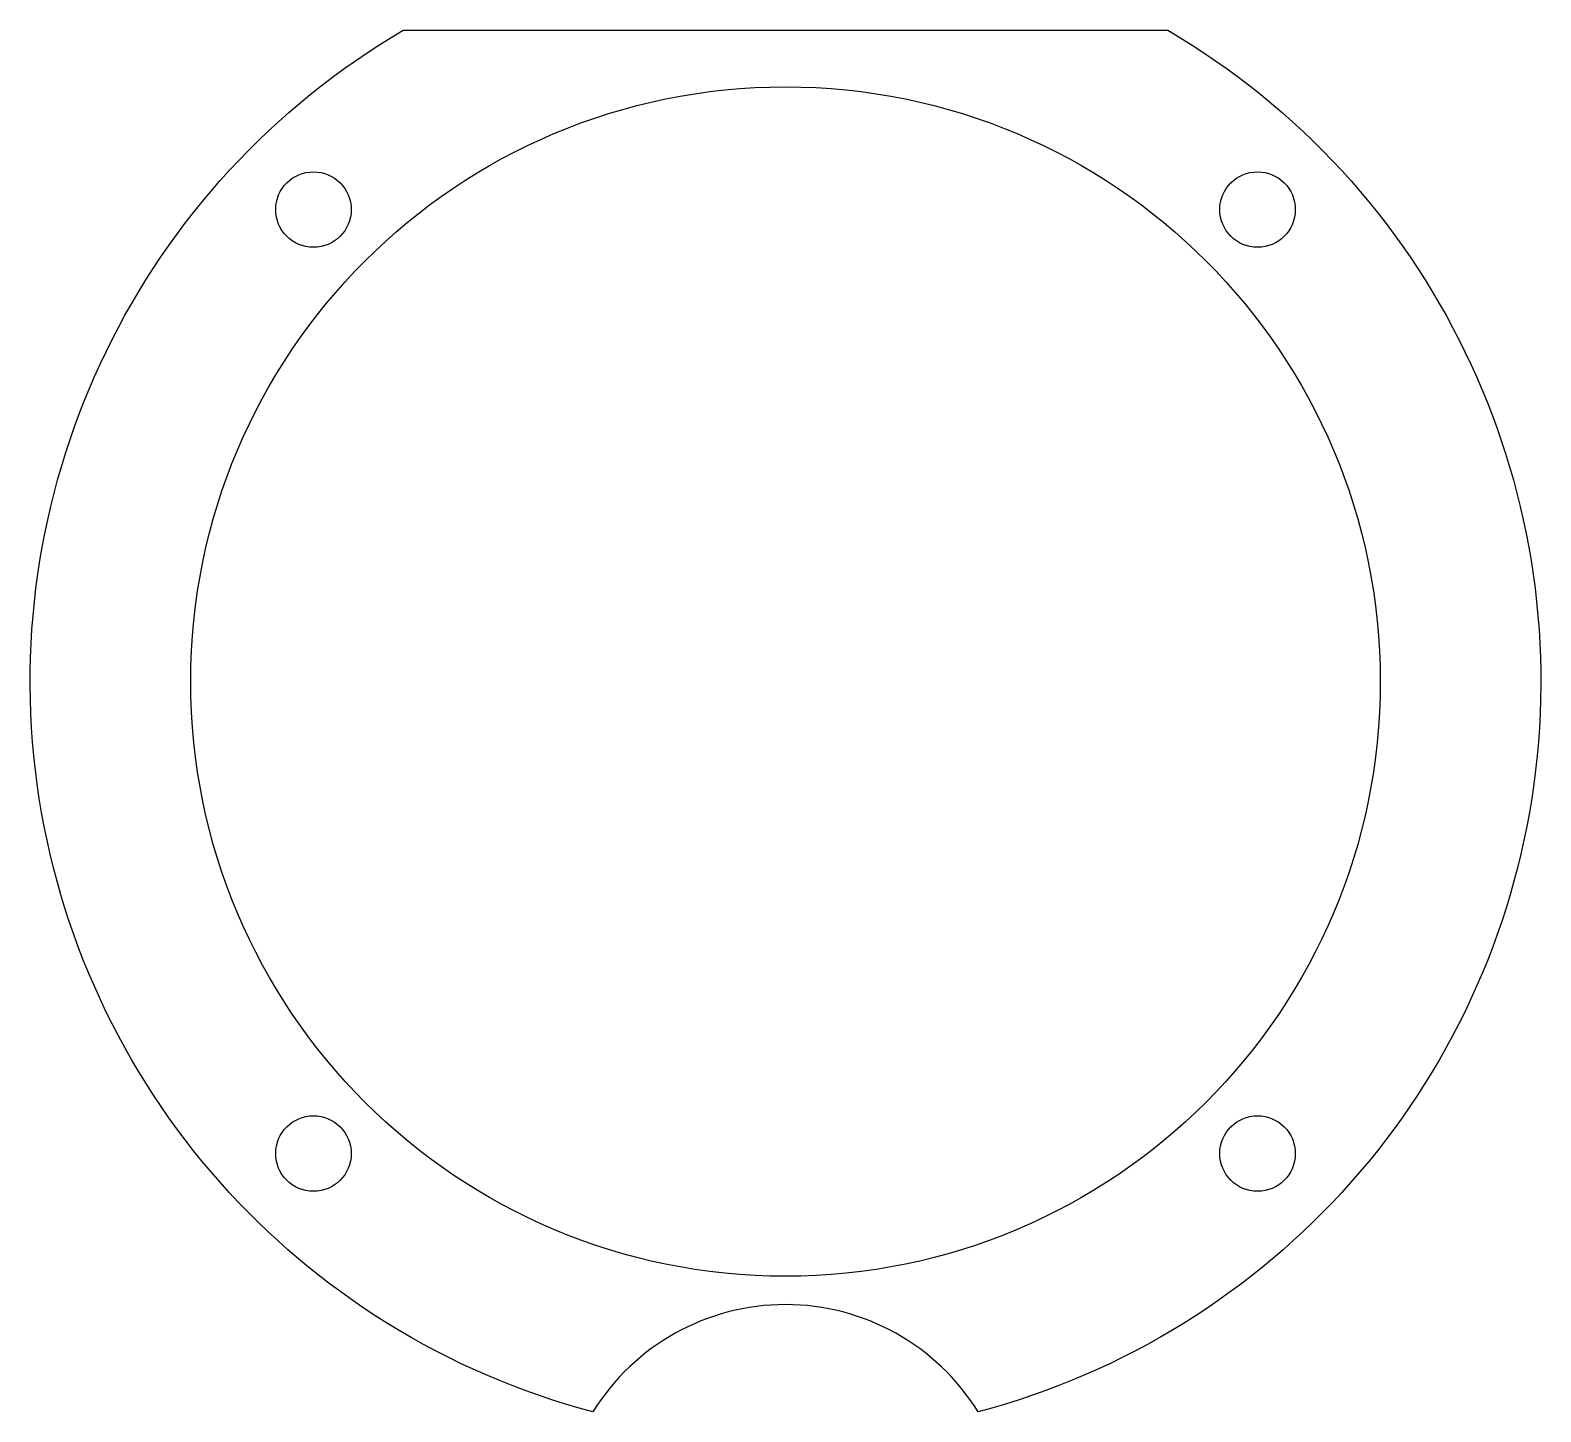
# Model space of a CAD drawing. Header units: millimetres. Extents: x -40 to 40, y 6.3 to 79.5.
import ezdxf

# ---------------------------------------------------------------- set-up
doc = ezdxf.new("R2010")
doc.units = ezdxf.units.MM
doc.layers.get('0').update_dxf_attribs({"linetype": 'CONTINUOUS'})

msp = doc.modelspace()

# ---------------------------------------------------------------- linework, layer by layer
msp.add_lwpolyline([(20.242, 79.5, -0.667079), (10.199, 6.322, 0.556673), (-10.199, 6.322, -0.667079), (-20.242, 79.5)], format="xyb", close=True)
for centre, radius in [((0, 45), 31.5), ((-25, 70), 2), ((25, 70), 2), ((-25, 20), 2), ((25, 20), 2)]:
    msp.add_circle(centre, radius)

doc.saveas('drawing.dxf')
